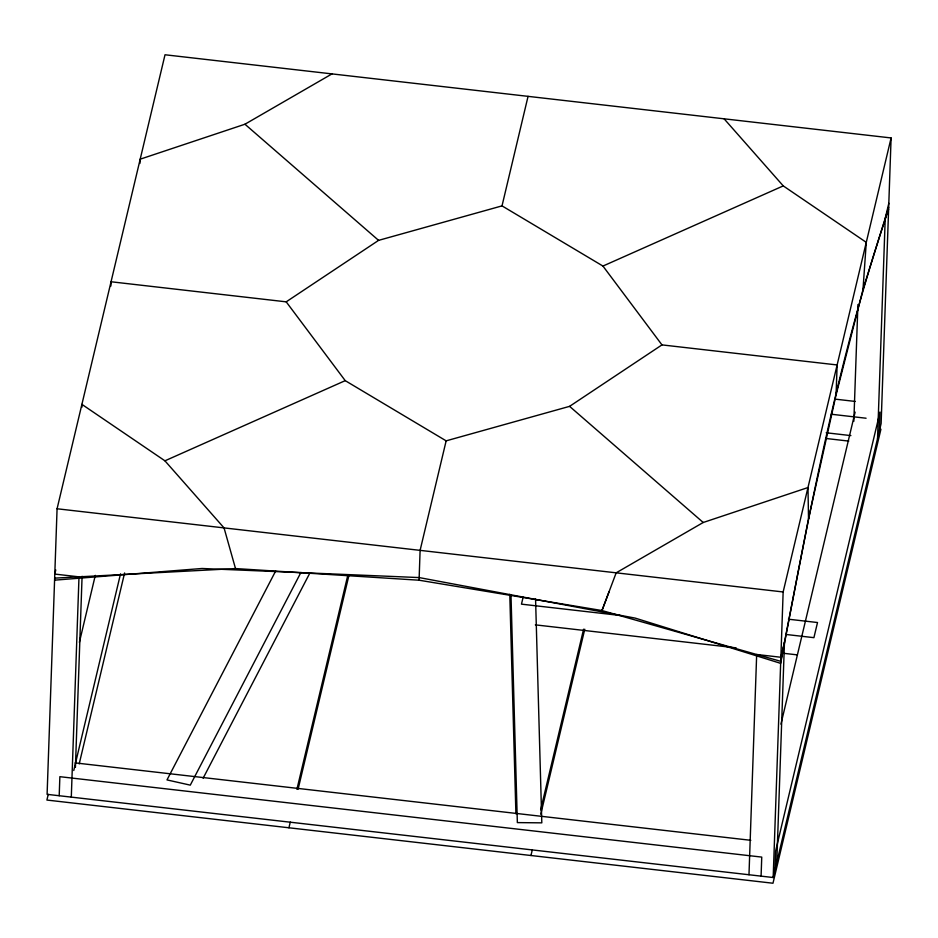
<?xml version="1.0" encoding="UTF-8"?>
<svg xmlns="http://www.w3.org/2000/svg" width="938" height="938" viewBox="0 0 938 938"><rect width="100%" height="100%" fill="white"/><g stroke="black" fill="none" stroke-linecap="round" stroke-linejoin="round"><path stroke-width="1.41" d="M57.077 508.771L47.099 794.345L773.182 877.522L881.122 423.519L891.1 137.945L165.018 54.767L57.077 508.771L783.148 591.96L891.1 137.945M59.2 795.729L59.868 776.687L761.75 857.098L761.081 876.139M71.3 797.112L78.991 576.847L54.791 574.079M75.415 767.39L82.087 576.295M110.895 286.031L111.047 281.763L286.196 301.837L378.589 240.363L502.018 205.879L602.946 266.064L661.97 344.891L837.13 364.952L836.086 394.804L808.521 518.714L780.733 661.325L601.985 610.544L419.075 580.212L235.508 568.557L54.65 578.136M419.075 580.212L420.107 550.36L446.148 440.848L569.589 406.353L661.97 344.891M748.981 874.755L756.673 654.49L780.873 657.257L784.473 642.131L776.781 862.397M773.182 877.522L783.148 591.96M774.976 869.96L775.644 850.918L879.996 412.052L879.328 431.081M853.838 421.291L857.907 304.592M877.534 438.656L885.226 218.39L888.825 203.253M139.891 163.47L140.196 159.179L244.947 124.226L332.005 73.891M836.086 394.804L862.995 289.561L866.278 242.356L783.253 185.9L724.113 118.821M55.119 572.696L55.776 569.952M79.378 642.342L95.301 575.369M48.248 794.357L46.9 800.055L772.982 883.233L880.923 429.229M73.762 770.508L120.521 573.868M79.202 763.895L124.602 572.954M296.912 789.339L347.67 575.85M288.927 827.785L290.276 822.087M298.061 789.35L348.819 575.873M502.018 205.879L528.059 96.356M523.099 597.283L521.469 604.154L620.405 615.492M540.628 809.951L583.6 629.199M530.955 855.515L532.303 849.816M540.769 814.231L584.761 629.222M780.92 724.183L855.116 412.122M862.995 289.561L888.673 207.321M888.603 209.338C838.244 356.815 809.74 510.577 780.662 663.354L635.19 618.107L419.157 577.574L202.033 568.487L54.58 580.165M609.079 591.69L601.985 610.544L616.172 572.825L703.219 522.489L807.981 487.549L808.521 518.714M275.643 571.066L166.999 779.912L190.285 785.141L300.946 572.403M203.112 778.235L309.728 573.282M81.946 407.186L81.899 404.36L164.924 460.816L345.231 380.652L446.148 440.848M602.946 266.064L783.253 185.9M834.82 399.096L855.163 401.429M831.22 414.233L866.091 418.231M826.19 432.77L850.895 435.607M825.581 438.433L848.773 441.095M788.412 619.197L817.514 622.527L813.914 637.664L786.279 634.498M535.352 624.86L736.142 647.865M784.156 653.364L797.253 654.865M75.087 762.887L750.81 840.307M244.947 124.226L378.589 240.363M569.589 406.353L703.219 522.489M164.924 460.816L224.053 527.906L235.508 568.557M286.196 301.837L345.231 380.652M535.563 598.913L541.812 822.849L517.354 822.603L511.011 595.736M509.78 594.282L515.912 813.832"/></g></svg>
